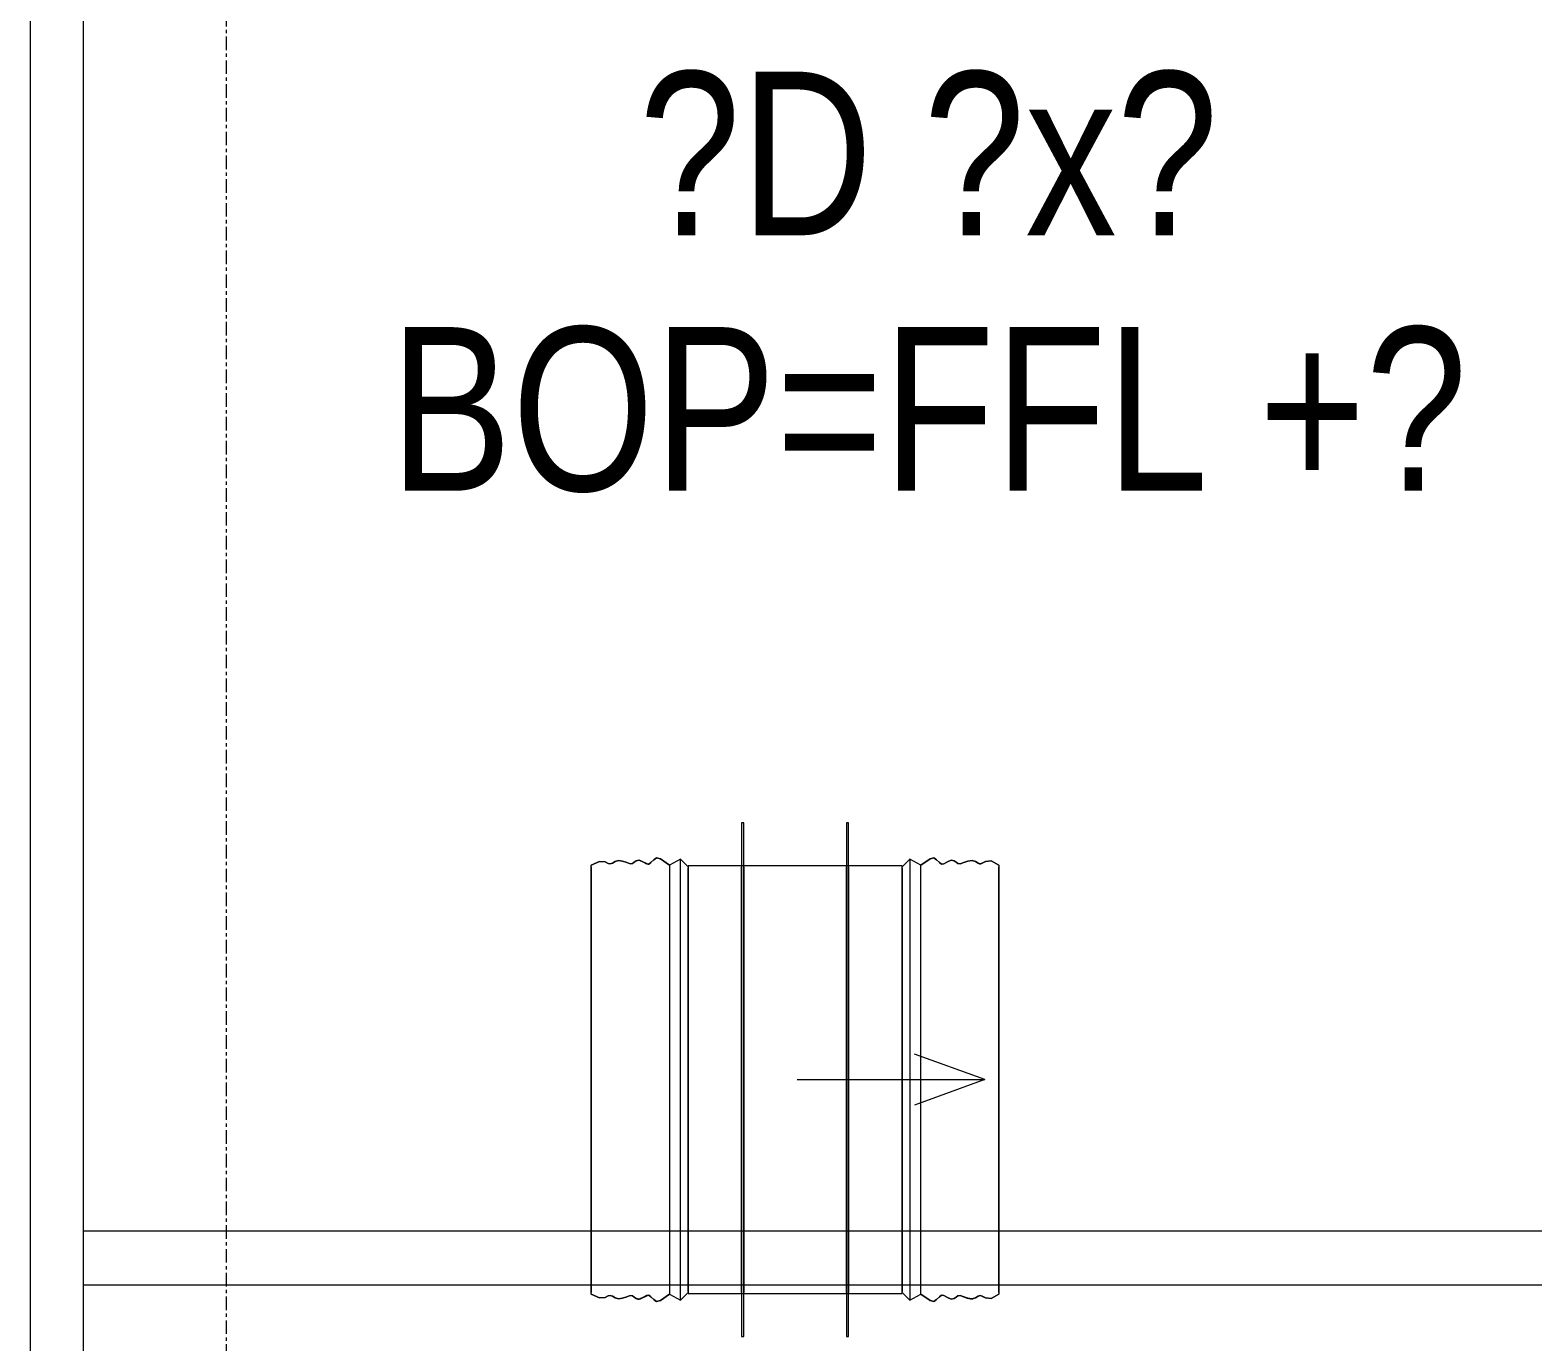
# Model space of a CAD drawing. Header units: millimetres. Extents: x -22227 to 20275, y 15053 to 61060.
# Drawn here: x 3018 to 4423, y 55488 to 56715 of the extents above; entities that cross this region are included whole.
import ezdxf

# ---------------------------------------------------------------- set-up
doc = ezdxf.new("R2010")
doc.units = ezdxf.units.MM
doc.linetypes.add('Grid Line', pattern=[22.225, 12.7, -3.175, 3.175, -3.175])
for name, color, linetype, lineweight in [('A-WALL', 7, 'Continuous', 9), ('M-EQPM', 7, 'Continuous', 5), ('M-HVAC-DUCT-IDEN', 7, 'Continuous', 9), ('S-GRID', 7, 'Continuous', 9)]:
    doc.layers.add(name, color=color, linetype=linetype, lineweight=lineweight)
doc.styles.add('Arial_2', font='arial.ttf', dxfattribs={"width": 0.8, "height": 153})

# ---------------------------------------------------------------- blocks, each defined once
blk = doc.blocks.new('AK-SGS-M3-A_rvt-1-MẶT BẰNG HỆ THỐNG GIÓ TƯƠI')
at = {"layer": 'A-WALL', "color": 253, "true_color": 0xaaaaaa}
for p, q in [((3017.8, 58116.9), (3017.8, 54494.4)), ((3067.8, 55591.9), (3067.8, 57251.9)), ((5926.4, 55591.9), (3067.8, 55591.9)), ((3067.8, 54494.4), (3067.8, 55541.9)), ((3067.8, 55541.9), (5926.4, 55541.9))]:
    blk.add_line(p, q, dxfattribs=at)
at = {"layer": 'A-WALL', "color": 254, "true_color": 0xcccccc}
for p, q in [((3017.8, 58116.9), (3017.8, 55391.9)), ((3067.8, 55591.9), (3067.8, 57251.9)), ((5926.4, 55591.9), (3067.8, 55591.9)), ((3067.8, 55391.9), (3067.8, 55541.9)), ((3067.8, 55541.9), (5926.4, 55541.9))]:
    blk.add_line(p, q, dxfattribs=at)
at = {"layer": 'A-WALL', "color": 254, "true_color": 0xe0e0e0}
blk.add_line((3067.8, 55541.9), (3067.8, 55591.9), dxfattribs=at)
blk.add_line((3067.8, 55541.9), (3067.8, 55591.9), dxfattribs=at)
blk = doc.blocks.new('03_DSC_Fan _axial_ - QUẠT THẢI TRỤC 400x200-1932861-MẶT BẰNG HỆ THỐNG GIÓ TƯƠI')
at = {"layer": 'M-EQPM', "color": 34, "true_color": 0x994c00}
for p, q in [((52, 240), (50, 240)), ((50, 240), (50, -240)), ((50, 240), (50, -240)), ((52, -240), (52, 240)), ((52, -240), (52, 240)), ((150, 240), (148, 240)), ((148, 240), (148, -240)), ((148, 240), (148, -240)), ((150, -240), (150, 240)), ((150, -240), (150, 240)), ((-90.6, -200.4), (-90.6, 200.4)), ((-90.6, -200.4), (-90.6, 200.4)), ((-90.6, 199), (-90.6, -199)), ((-90.6, 199), (-90.6, -199)), ((-7.2, 206.2), (-17.4, 200.4)), ((-17.4, 200.4), (-17.4, -200.4)), ((-17.4, 200.4), (-17.4, -200.4)), ((0, 199), (-7.2, 206.2)), ((-7.2, -206.2), (-7.2, 206.2)), ((-7.2, -206.2), (-7.2, 206.2)), ((200, 200), (0, 200)), ((0, 200), (0, -200)), ((0, 200), (0, -200)), ((0, 199), (0, -199)), ((0, 199), (0, -199)), ((0, -198), (0, 198)), ((0, -198), (0, 198)), ((50, -199), (50, 199)), ((50, -199), (50, 199)), ((52, 199), (52, -199)), ((52, 199), (52, -199)), ((148, -199), (148, 199)), ((148, -199), (148, 199)), ((150, 199), (150, -199)), ((150, 199), (150, -199)), ((207.2, 206.2), (200, 199)), ((200, -200), (200, 200)), ((200, -200), (200, 200)), ((200, -199), (200, 199)), ((200, -199), (200, 199)), ((200, 198), (200, -198)), ((200, 198), (200, -198)), ((217.4, 200.4), (207.2, 206.2)), ((207.2, 206.2), (207.2, -206.2)), ((207.2, 206.2), (207.2, -206.2)), ((217.4, -200.4), (217.4, 200.4)), ((217.4, -200.4), (217.4, 200.4)), ((290.6, 200.4), (290.6, -200.4)), ((290.6, 200.4), (290.6, -200.4)), ((290.6, -199), (290.6, 199)), ((290.6, -199), (290.6, 199)), ((277.3, 0), (211.5, 23.9)), ((102, 0), (277.3, 0)), ((277.3, 0), (211.5, -23.9)), ((-17.4, -200.4), (-7.2, -206.2)), ((-7.2, -206.2), (0, -199)), ((0, -200), (200, -200)), ((200, -199), (207.2, -206.2)), ((207.2, -206.2), (217.4, -200.4)), ((50, -240), (52, -240)), ((148, -240), (150, -240))]:
    blk.add_line(p, q, dxfattribs=at)
at = {"layer": 'M-EQPM', "color": 34, "true_color": 0x994c00, "flags": 128}
for points in [[(-90.6, 200.4), (-83, 204.1), (-77.7, 203.5), (-74.7, 202.2), (-72.9, 201.8), (-70.9, 202.5), (-68.4, 204), (-65.1, 204.9), (-61.3, 204.3), (-57.4, 202.9), (-54.2, 201.9), (-52.1, 202.2), (-50.4, 203.4), (-48.5, 204.7), (-45.8, 205.1), (-42.3, 203.7), (-38.9, 201.9), (-36.8, 201.6), (-34.9, 202.9), (-32.2, 205.6), (-29.5, 207.5), (-26, 206.4), (-17.4, 200.4)], [(-17.4, 200.4), (-26, 206.4), (-29.5, 207.5), (-32.2, 205.6), (-34.9, 202.9), (-36.8, 201.6), (-38.9, 201.9), (-42.3, 203.7), (-45.8, 205.1), (-48.5, 204.7), (-50.4, 203.4), (-52.1, 202.2), (-54.2, 201.9), (-57.4, 202.9), (-61.3, 204.3), (-65.1, 204.9), (-68.4, 204), (-70.9, 202.5), (-72.9, 201.8), (-74.7, 202.2), (-77.7, 203.5), (-83, 204.1), (-90.6, 200.4)], [(-50.8, 203.1), (-49.4, 204.2), (-48.6, 204.7), (-47.9, 205), (-47.2, 205.1), (-46.6, 205.2), (-45.9, 205.1), (-44.5, 204.8), (-37.4, 201.5), (-37, 201.5), (-36.5, 201.7), (-36.1, 201.9), (-35.2, 202.7), (-31.1, 206.5), (-30.1, 207.2), (-29.8, 207.4)], [(217.4, 200.4), (226.1, 206.4), (229.6, 207.5), (232.3, 205.5), (235, 202.9), (236.9, 201.5), (239, 201.9), (242.4, 203.8), (246, 205.1), (248.6, 204.7), (250.5, 203.3), (252.2, 202.2), (254.4, 201.9), (257.7, 203), (261.6, 204.4), (265.4, 204.9), (268.6, 203.9), (271.1, 202.4), (273, 201.7), (274.9, 202.4), (278, 203.9), (283.2, 204.7), (290.6, 200.4)], [(290.6, 200.4), (283.2, 204.7), (278, 203.9), (274.9, 202.4), (273, 201.7), (271.1, 202.4), (268.6, 203.9), (265.4, 204.9), (261.6, 204.4), (257.7, 203), (254.4, 201.9), (252.2, 202.2), (250.5, 203.3), (248.6, 204.7), (246, 205.1), (242.4, 203.8), (239, 201.9), (236.9, 201.5), (235, 202.9), (232.3, 205.5), (229.6, 207.5), (226.1, 206.4), (217.4, 200.4)], [(254.4, 201.9), (255.9, 202.3), (260.9, 204.2), (264.1, 204.9), (266, 204.8), (267.6, 204.3), (271.2, 202.4), (272.3, 201.9), (272.8, 201.7), (273.2, 201.8), (273.7, 201.9), (275.9, 202.9), (278.2, 204), (279.2, 204.4)], [(-17.4, -200.4), (-26, -206.4), (-29.5, -207.5), (-32.2, -205.6), (-34.9, -202.9), (-36.8, -201.6), (-38.9, -201.9), (-42.3, -203.7), (-45.8, -205.1), (-48.5, -204.7), (-50.4, -203.4), (-52.1, -202.2), (-54.2, -201.9), (-57.4, -202.9), (-61.3, -204.3), (-65.1, -204.9), (-68.4, -204), (-70.9, -202.5), (-72.9, -201.8), (-74.7, -202.2), (-77.7, -203.5), (-83, -204.1), (-90.6, -200.4)], [(-90.6, -200.4), (-83, -204.1), (-77.7, -203.5), (-74.7, -202.2), (-72.9, -201.8), (-70.9, -202.5), (-68.4, -204), (-65.1, -204.9), (-61.3, -204.3), (-57.4, -202.9), (-54.2, -201.9), (-52.1, -202.2), (-50.4, -203.4), (-48.5, -204.7), (-45.8, -205.1), (-42.3, -203.7), (-38.9, -201.9), (-36.8, -201.6), (-34.9, -202.9), (-32.2, -205.6), (-29.5, -207.5), (-26, -206.4), (-17.4, -200.4)], [(-50.8, -203.1), (-49.4, -204.2), (-48.6, -204.7), (-47.9, -205), (-47.2, -205.1), (-46.6, -205.2), (-45.9, -205.1), (-44.5, -204.8), (-37.4, -201.5), (-37, -201.5), (-36.5, -201.7), (-36.1, -201.9), (-35.2, -202.7), (-31.1, -206.5), (-30.1, -207.2), (-29.8, -207.4)], [(290.6, -200.4), (283.2, -204.7), (278, -203.9), (274.9, -202.4), (273, -201.7), (271.1, -202.4), (268.6, -203.9), (265.4, -204.9), (261.6, -204.4), (257.7, -203), (254.4, -201.9), (252.2, -202.2), (250.5, -203.3), (248.6, -204.7), (246, -205.1), (242.4, -203.8), (239, -201.9), (236.9, -201.5), (235, -202.9), (232.3, -205.5), (229.6, -207.5), (226.1, -206.4), (217.4, -200.4)], [(217.4, -200.4), (226.1, -206.4), (229.6, -207.5), (232.3, -205.5), (235, -202.9), (236.9, -201.5), (239, -201.9), (242.4, -203.8), (246, -205.1), (248.6, -204.7), (250.5, -203.3), (252.2, -202.2), (254.4, -201.9), (257.7, -203), (261.6, -204.4), (265.4, -204.9), (268.6, -203.9), (271.1, -202.4), (273, -201.7), (274.9, -202.4), (278, -203.9), (283.2, -204.7), (290.6, -200.4)], [(254.4, -201.9), (255.9, -202.3), (260.9, -204.2), (264.1, -204.9), (266, -204.8), (267.6, -204.3), (271.2, -202.4), (272.3, -201.9), (272.8, -201.7), (273.2, -201.8), (273.7, -201.9), (275.9, -202.9), (278.2, -204), (279.2, -204.4)]]:
    blk.add_lwpolyline(points, dxfattribs=at)
blk = doc.blocks.new('AK-SGS-M3-Hrvt_rvt-1-MẶT BẰNG HỆ THỐNG GIÓ TƯƠI')
at = {"layer": 'M-EQPM', "color": 4, "lineweight": 18, "true_color": 0x00ffff}
blk.add_blockref('03_DSC_Fan _axial_ - QUẠT THẢI TRỤC 400x200-1932861-MẶT BẰNG HỆ THỐNG GIÓ TƯƠI', (3633.1, 55733.6), dxfattribs=at)

msp = doc.modelspace()

# ---------------------------------------------------------------- linework, layer by layer
at = {"layer": 'S-GRID', "linetype": 'Grid Line'}
msp.add_line((3201.4, 15335.3), (3201.4, 59870.5), dxfattribs=at)

# ---------------------------------------------------------------- block references
at = {"lineweight": 5}
for name in ['AK-SGS-M3-Hrvt_rvt-1-MẶT BẰNG HỆ THỐNG GIÓ TƯƠI', 'AK-SGS-M3-A_rvt-1-MẶT BẰNG HỆ THỐNG GIÓ TƯƠI']:
    msp.add_blockref(name, (0, 0), dxfattribs=at)

# ---------------------------------------------------------------- texts
at = {"layer": 'M-HVAC-DUCT-IDEN', "color": 1, "true_color": 0xff0000, "insert": (3857.9, 56479), "char_height": 153, "width": 1034.96, "attachment_point": 5, "line_spacing_factor": 0.936439, "style": 'Arial_2'}
msp.add_mtext('\\pxqc,t11.28889,22.57778,33.86667,45.15556,56.44444,67.73333,79.02222,90.31111,101.6,112.88889,124.17778,135.46667,146.75556,158.04444,169.33333,180.62222,191.91111,203.2,214.48889,225.77778,237.06667,248.35556,259.64444,270.93333,282.22222,293.51111,304.8,316.08889,327.37778,338.66667,349.95556,361.24444;{?D ?x?\\PBOP=FFL +?}', dxfattribs=at)

doc.saveas('drawing.dxf')
